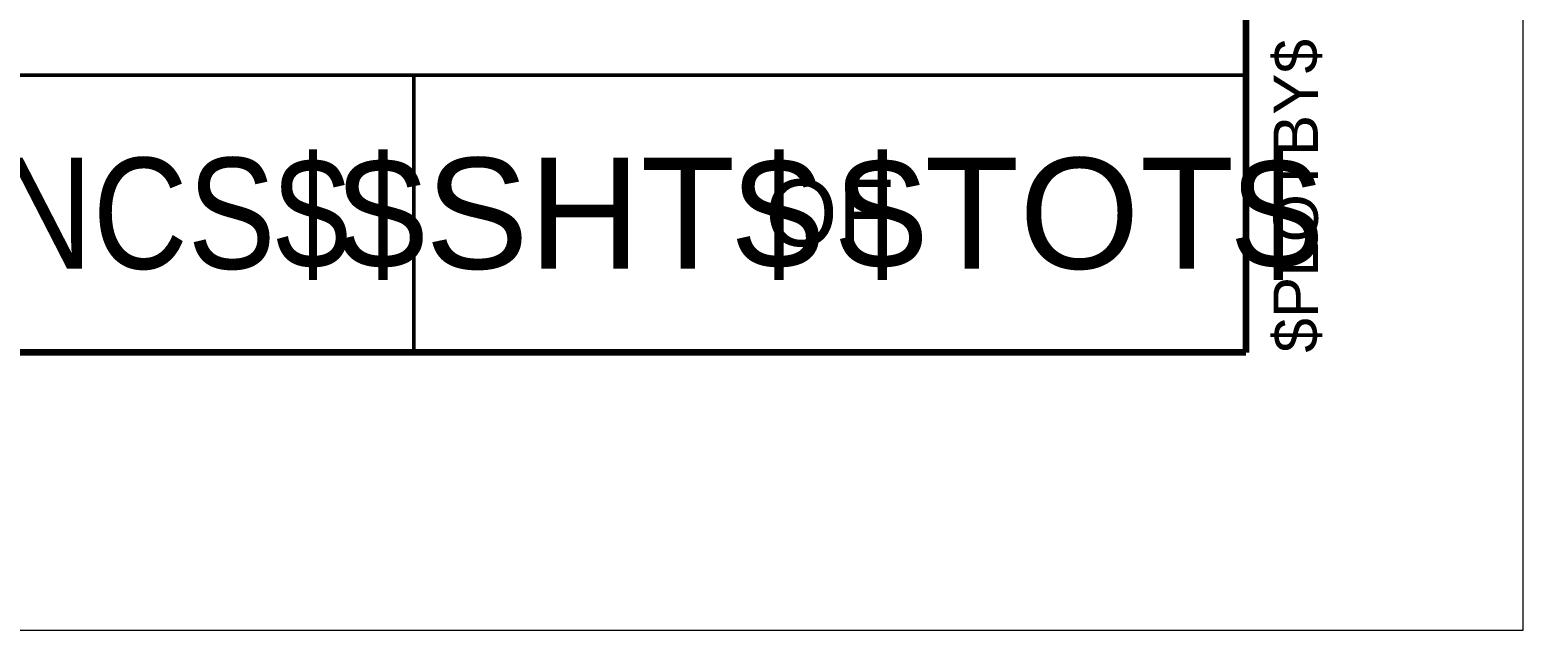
# Model space of a CAD drawing. Extents: x 0 to 34, y 0 to 22.
# Drawn here: x 31.308 to 34, y 0 to 1.082 of the extents above; entities that cross this region are included whole.
import ezdxf
from ezdxf.enums import TextEntityAlignment as Align

# ---------------------------------------------------------------- set-up
doc = ezdxf.new("R2010")
doc.units = 0
doc.header["$LTSCALE"] = 0.01
doc.header["$MEASUREMENT"] = 0
doc.layers.get('0').update_dxf_attribs({"lineweight": 20})
doc.layers.add('G-ANNO-TTBL', color=7, linetype='Continuous', lineweight=50)
doc.layers.add('G-ANNO-TTBL-TEXT', color=7, linetype='Continuous', lineweight=20)
doc.layers.add('G-ANNO-TTBL-NPLT', color=7, linetype='Continuous', lineweight=20, plot=False)
doc.styles.add('COA', font='arial.ttf')

msp = doc.modelspace()

# ---------------------------------------------------------------- linework, layer by layer
at = {"layer": 'G-ANNO-TTBL', "lineweight": 120, "flags": 128}
for points in [[(31, 0.5), (2.25, 0.5), (2.25, 21.5), (33.5, 21.5), (33.5, 0.5)], [(33.5, 0.5), (31, 0.5), (31, 13), (33.5, 13)]]:
    msp.add_lwpolyline(points, close=True, dxfattribs=at)
at = {"layer": 'G-ANNO-TTBL'}
for points in [[(31, 1), (33.5, 1)], [(32, 0.5), (32, 1)]]:
    msp.add_lwpolyline(points, dxfattribs=at)
at = {"layer": 'G-ANNO-TTBL-NPLT', "flags": 128}
msp.add_lwpolyline([(0, 0), (34, 0), (34, 22), (0, 22), (0, 0)], close=True, dxfattribs=at)

# ---------------------------------------------------------------- texts
at = {"color": 0, "linetype": 'ByBlock', "lineweight": -2, "transparency": 16777216, "insert": (32.75, 0.7511), "char_height": 0.12, "attachment_point": 5, "style": 'COA'}
msp.add_mtext_dynamic_manual_height_columns('OF', width=0.750003, gutter_width=1, heights=[0], dxfattribs=at)
at = {"layer": 'G-ANNO-TTBL-TEXT', "color": 0, "linetype": 'ByBlock', "lineweight": -2, "transparency": 16777216, "style": 'COA'}
msp.add_attdef('$PLOTBY$', text='VOICULESCU, ISTVAN', height=0.08, rotation=90, dxfattribs=at).set_placement((33.55, 0.5), align=Align.TOP_LEFT)
at = {"layer": 'G-ANNO-TTBL-TEXT', "color": 0, "linetype": 'ByBlock', "lineweight": -2, "transparency": 16777216, "style": 'COA', "width": 0.85}
msp.add_attdef('$NCS$', text='SHEET', height=0.2, dxfattribs=at).set_placement((31.5, 0.7511), align=Align.MIDDLE_CENTER)
at = {"layer": 'G-ANNO-TTBL-TEXT', "color": 0, "linetype": 'ByBlock', "lineweight": -2, "transparency": 16777216, "style": 'COA'}
for tag, p in [('$SHT$', (32.3, 0.7511)), ('$TOT$', (33.2, 0.7511))]:
    msp.add_attdef(tag, text='%%U1', height=0.2, dxfattribs=at).set_placement(p, align=Align.MIDDLE_CENTER)

doc.saveas('drawing.dxf')
